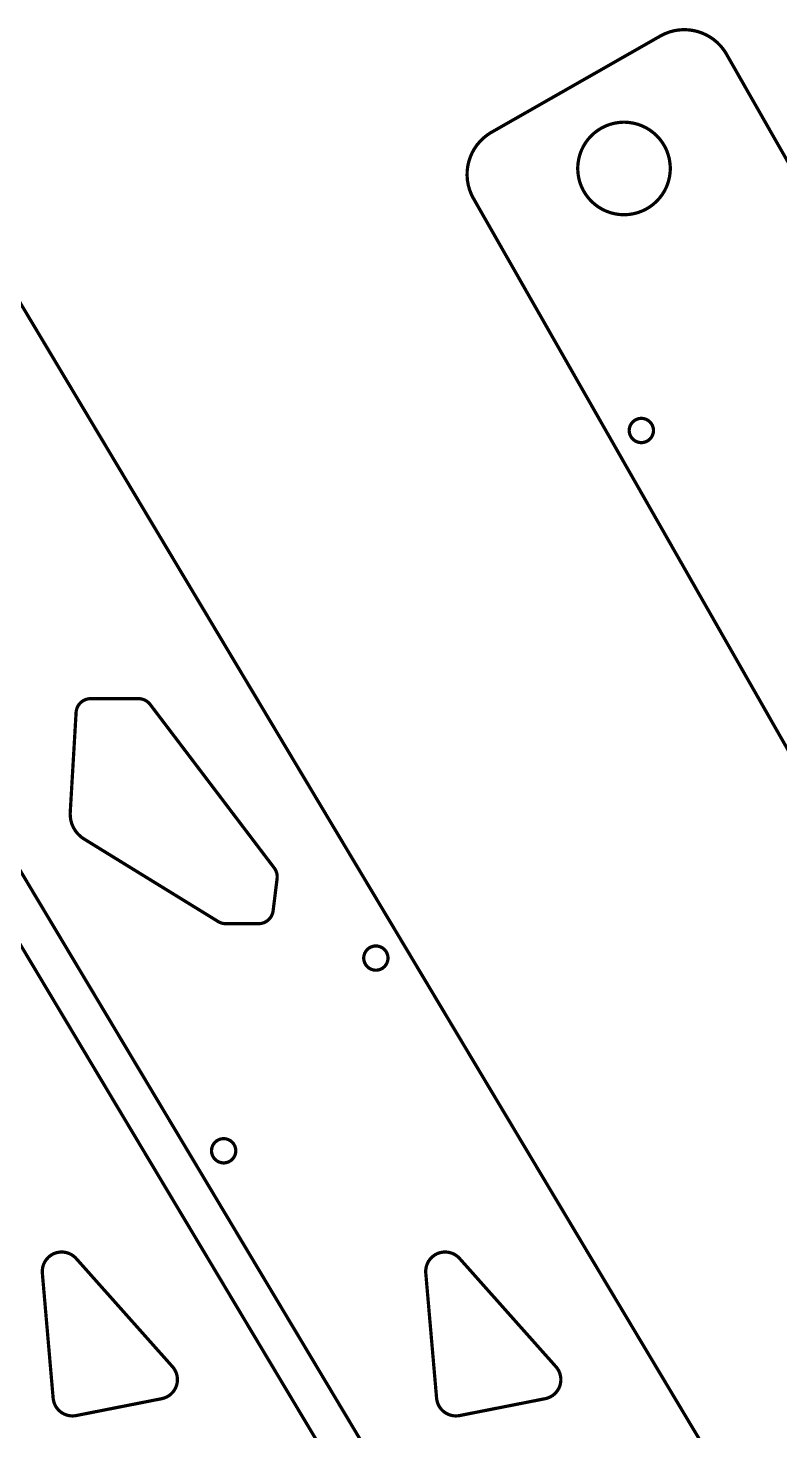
# Model space of a CAD drawing. Extents: x 0 to 578, y 0 to 442.
# Drawn here: x 82.7 to 160.2, y 297.1 to 441.6 of the extents above; entities that cross this region are included whole.
import ezdxf

# ---------------------------------------------------------------- set-up
doc = ezdxf.new("R2010")
doc.units = 0
doc.layers.get('0').update_dxf_attribs({"linetype": 'CONTINUOUS'})

msp = doc.modelspace()

# ---------------------------------------------------------------- linework, layer by layer
at = {"color": 0, "const_width": 0.3333}
for points in [[(198.785, 301.001), (128.6, 424.089), (128.537, 424.2), (128.369, 424.546), (128.189, 425.014), (128.059, 425.492), (127.977, 425.974), (127.944, 426.458), (127.957, 426.94), (128.017, 427.417), (128.121, 427.885), (128.27, 428.342), (128.462, 428.782), (128.696, 429.204), (128.971, 429.603), (129.287, 429.978), (129.642, 430.321), (130.036, 430.633), (130.356, 430.846), (130.467, 430.908), (147.842, 440.815), (147.953, 440.879), (148.299, 441.046), (148.767, 441.226), (149.244, 441.357), (149.726, 441.439), (150.211, 441.472), (150.693, 441.458), (151.169, 441.399), (151.638, 441.294), (152.094, 441.146), (152.535, 440.954), (152.957, 440.719), (153.356, 440.444), (153.729, 440.129), (154.074, 439.774), (154.386, 439.381), (154.599, 439.06), (154.661, 438.949), (224.783, 315.969)], [(26.4856, 440.01), (119.035, 285.126)], [(65.9779, 440.01), (158.526, 285.126)], [(123.579, 285.126), (40.2251, 424.622)]]:
    msp.add_lwpolyline(points, dxfattribs=at)
at = {"color": 0}
for points in [[(198.785, 301.001), (128.6, 424.089), (128.537, 424.2), (128.369, 424.546), (128.189, 425.014), (128.059, 425.492), (127.977, 425.974), (127.944, 426.458), (127.957, 426.94), (128.017, 427.417), (128.121, 427.885), (128.27, 428.342), (128.462, 428.782), (128.696, 429.204), (128.971, 429.603), (129.287, 429.978), (129.642, 430.321), (130.036, 430.633), (130.356, 430.846), (130.467, 430.908), (147.842, 440.815), (147.953, 440.879), (148.299, 441.046), (148.767, 441.226), (149.244, 441.357), (149.726, 441.439), (150.211, 441.472), (150.693, 441.458), (151.169, 441.399), (151.638, 441.294), (152.094, 441.146), (152.535, 440.954), (152.957, 440.719), (153.356, 440.444), (153.729, 440.129), (154.074, 439.774), (154.386, 439.381), (154.599, 439.06), (154.661, 438.949), (224.783, 315.969)], [(26.4856, 440.01), (119.035, 285.126)], [(65.9779, 440.01), (158.526, 285.126)], [(123.579, 285.126), (40.2251, 424.622)]]:
    msp.add_lwpolyline(points, dxfattribs=at)
at = {"color": 0, "const_width": 0.3333}
for points in [[(148.872, 427.175), (148.872, 427.053), (148.847, 426.688), (148.775, 426.215), (148.658, 425.758), (148.499, 425.321), (148.297, 424.904), (148.058, 424.511), (147.785, 424.144), (147.476, 423.806), (147.139, 423.499), (146.772, 423.224), (146.379, 422.985), (145.962, 422.785), (145.525, 422.625), (145.068, 422.507), (144.594, 422.435), (144.229, 422.41), (144.107, 422.41), (143.986, 422.41), (143.621, 422.435), (143.147, 422.507), (142.69, 422.625), (142.253, 422.785), (141.836, 422.985), (141.443, 423.224), (141.076, 423.499), (140.737, 423.806), (140.431, 424.144), (140.156, 424.511), (139.918, 424.904), (139.717, 425.321), (139.557, 425.758), (139.439, 426.215), (139.367, 426.688), (139.343, 427.053), (139.343, 427.175), (139.343, 427.297), (139.367, 427.662), (139.439, 428.136), (139.557, 428.592), (139.717, 429.031), (139.918, 429.446), (140.156, 429.839), (140.431, 430.206), (140.737, 430.544), (141.076, 430.851), (141.443, 431.126), (141.836, 431.365), (142.253, 431.565), (142.69, 431.726), (143.147, 431.843), (143.621, 431.915), (143.986, 431.94), (144.107, 431.94), (144.229, 431.94), (144.594, 431.915), (145.068, 431.843), (145.525, 431.726), (145.962, 431.565), (146.379, 431.365), (146.772, 431.126), (147.139, 430.851), (147.476, 430.544), (147.785, 430.206), (148.058, 429.839), (148.297, 429.446), (148.499, 429.031), (148.658, 428.592), (148.775, 428.136), (148.847, 427.662), (148.872, 427.297), (148.872, 427.175)], [(147.142, 400.182), (147.142, 400.119), (147.117, 399.931), (147.043, 399.696), (146.929, 399.483), (146.776, 399.299), (146.59, 399.146), (146.379, 399.031), (146.144, 398.958), (145.956, 398.932), (145.892, 398.932), (145.829, 398.932), (145.64, 398.958), (145.406, 399.031), (145.193, 399.146), (145.008, 399.299), (144.856, 399.483), (144.74, 399.696), (144.668, 399.931), (144.642, 400.119), (144.642, 400.182), (144.642, 400.246), (144.668, 400.435), (144.74, 400.669), (144.856, 400.882), (145.008, 401.067), (145.193, 401.219), (145.406, 401.335), (145.64, 401.407), (145.829, 401.432), (145.892, 401.432), (145.956, 401.432), (146.144, 401.407), (146.379, 401.335), (146.59, 401.219), (146.776, 401.067), (146.929, 400.882), (147.043, 400.669), (147.117, 400.435), (147.142, 400.246), (147.142, 400.182)], [(87.0701, 360.831), (87.0642, 360.729), (87.074, 360.421), (87.1328, 360.021), (87.2436, 359.636), (87.4042, 359.269), (87.6118, 358.929), (87.864, 358.617), (88.1582, 358.339), (88.4049, 358.154), (88.4921, 358.101), (102.3, 349.599), (102.344, 349.571), (102.483, 349.503), (102.678, 349.432), (102.879, 349.39), (103.035, 349.376), (103.086, 349.376), (106.474, 349.376), (106.544, 349.376), (106.752, 349.401), (107.013, 349.476), (107.253, 349.594), (107.467, 349.751), (107.65, 349.944), (107.797, 350.168), (107.903, 350.418), (107.954, 350.621), (107.963, 350.69), (108.378, 354.021), (108.387, 354.093), (108.386, 354.311), (108.338, 354.596), (108.237, 354.865), (108.128, 355.056), (108.084, 355.112), (95.2989, 371.963), (95.2725, 371.997), (95.1853, 372.096), (95.0585, 372.213), (94.9199, 372.315), (94.771, 372.4), (94.6133, 372.467), (94.4486, 372.515), (94.2783, 372.546), (94.1475, 372.556), (94.1039, 372.556), (89.1726, 372.556), (89.1358, 372.556), (89.0254, 372.549), (88.8821, 372.528), (88.7435, 372.493), (88.6101, 372.447), (88.4826, 372.388), (88.3621, 372.318), (88.2488, 372.237), (88.1435, 372.147), (88.0469, 372.047), (87.96, 371.939), (87.8831, 371.822), (87.8171, 371.699), (87.7626, 371.568), (87.7203, 371.432), (87.691, 371.29), (87.6774, 371.181), (87.6751, 371.144), (87.0701, 360.831)], [(117.298, 345.832), (117.298, 345.896), (117.324, 346.085), (117.397, 346.318), (117.512, 346.531), (117.665, 346.717), (117.85, 346.868), (118.062, 346.983), (118.297, 347.057), (118.485, 347.082), (118.548, 347.082), (118.611, 347.082), (118.8, 347.057), (119.035, 346.983), (119.247, 346.868), (119.432, 346.717), (119.585, 346.531), (119.7, 346.318), (119.773, 346.085), (119.798, 345.896), (119.798, 345.832), (119.798, 345.769), (119.773, 345.581), (119.7, 345.346), (119.585, 345.133), (119.432, 344.949), (119.247, 344.796), (119.035, 344.681), (118.8, 344.608), (118.611, 344.582), (118.548, 344.582), (118.485, 344.582), (118.297, 344.608), (118.062, 344.681), (117.85, 344.796), (117.665, 344.949), (117.512, 345.133), (117.397, 345.346), (117.324, 345.581), (117.298, 345.769), (117.298, 345.832)], [(101.622, 325.981), (101.622, 326.043), (101.647, 326.232), (101.72, 326.467), (101.835, 326.679), (101.988, 326.864), (102.173, 327.017), (102.385, 327.132), (102.62, 327.206), (102.809, 327.231), (102.872, 327.231), (102.935, 327.231), (103.124, 327.206), (103.358, 327.132), (103.571, 327.017), (103.756, 326.864), (103.908, 326.679), (104.024, 326.467), (104.096, 326.232), (104.122, 326.043), (104.122, 325.981), (104.122, 325.918), (104.096, 325.729), (104.024, 325.494), (103.908, 325.282), (103.756, 325.097), (103.571, 324.944), (103.358, 324.829), (103.124, 324.756), (102.935, 324.731), (102.872, 324.731), (102.809, 324.731), (102.62, 324.756), (102.385, 324.829), (102.173, 324.944), (101.988, 325.097), (101.835, 325.282), (101.72, 325.494), (101.647, 325.729), (101.622, 325.918), (101.622, 325.981)], [(87.6833, 314.883), (87.6306, 314.943), (87.4532, 315.104), (87.196, 315.283), (86.9172, 315.417), (86.6228, 315.507), (86.3179, 315.55), (86.0085, 315.546), (85.7001, 315.493), (85.4711, 315.422), (85.3982, 315.392), (85.3251, 315.36), (85.1163, 315.242), (84.8661, 315.054), (84.6506, 314.832), (84.4728, 314.581), (84.3356, 314.306), (84.2418, 314.01), (84.1946, 313.701), (84.19, 313.461), (84.1968, 313.382), (85.3106, 300.494), (85.315, 300.442), (85.3399, 300.285), (85.3908, 300.081), (85.4624, 299.885), (85.5539, 299.697), (85.6642, 299.521), (85.7928, 299.356), (85.9386, 299.204), (86.0588, 299.1), (86.101, 299.068), (86.1432, 299.037), (86.2768, 298.95), (86.4625, 298.853), (86.6565, 298.775), (86.8569, 298.718), (87.0622, 298.682), (87.2708, 298.667), (87.4807, 298.675), (87.6386, 298.694), (87.6904, 298.706), (96.4979, 300.443), (96.5631, 300.457), (96.7554, 300.513), (96.9985, 300.614), (97.2242, 300.744), (97.4303, 300.903), (97.614, 301.088), (97.7731, 301.294), (97.9046, 301.522), (97.985, 301.706), (98.0063, 301.768), (98.0274, 301.832), (98.0742, 302.026), (98.1071, 302.287), (98.1054, 302.549), (98.07, 302.806), (98.0015, 303.057), (97.9008, 303.297), (97.7682, 303.525), (97.6488, 303.686), (97.6046, 303.735), (87.6833, 314.883)], [(127.176, 314.883), (127.123, 314.943), (126.946, 315.104), (126.688, 315.283), (126.41, 315.417), (126.115, 315.507), (125.81, 315.55), (125.501, 315.546), (125.193, 315.493), (124.963, 315.422), (124.891, 315.392), (124.818, 315.36), (124.609, 315.242), (124.358, 315.054), (124.143, 314.832), (123.965, 314.581), (123.828, 314.306), (123.734, 314.01), (123.687, 313.701), (123.682, 313.461), (123.689, 313.382), (124.803, 300.494), (124.807, 300.442), (124.832, 300.285), (124.883, 300.081), (124.955, 299.885), (125.046, 299.697), (125.157, 299.521), (125.285, 299.356), (125.431, 299.204), (125.551, 299.1), (125.593, 299.068), (125.636, 299.037), (125.769, 298.95), (125.955, 298.853), (126.149, 298.775), (126.349, 298.718), (126.555, 298.682), (126.763, 298.667), (126.973, 298.675), (127.131, 298.694), (127.183, 298.706), (135.99, 300.443), (136.055, 300.457), (136.248, 300.513), (136.491, 300.614), (136.717, 300.744), (136.923, 300.903), (137.106, 301.088), (137.265, 301.294), (137.397, 301.522), (137.477, 301.706), (137.499, 301.768), (137.52, 301.832), (137.567, 302.026), (137.599, 302.287), (137.598, 302.549), (137.562, 302.806), (137.494, 303.057), (137.393, 303.297), (137.261, 303.525), (137.141, 303.686), (137.097, 303.735), (127.176, 314.883)]]:
    msp.add_lwpolyline(points, close=True, dxfattribs=at)
at = {"color": 0}
for points in [[(148.872, 427.175), (148.872, 427.053), (148.847, 426.688), (148.775, 426.215), (148.658, 425.758), (148.499, 425.321), (148.297, 424.904), (148.058, 424.511), (147.785, 424.144), (147.476, 423.806), (147.139, 423.499), (146.772, 423.224), (146.379, 422.985), (145.962, 422.785), (145.525, 422.625), (145.068, 422.507), (144.594, 422.435), (144.229, 422.41), (144.107, 422.41), (143.986, 422.41), (143.621, 422.435), (143.147, 422.507), (142.69, 422.625), (142.253, 422.785), (141.836, 422.985), (141.443, 423.224), (141.076, 423.499), (140.737, 423.806), (140.431, 424.144), (140.156, 424.511), (139.918, 424.904), (139.717, 425.321), (139.557, 425.758), (139.439, 426.215), (139.367, 426.688), (139.343, 427.053), (139.343, 427.175), (139.343, 427.297), (139.367, 427.662), (139.439, 428.136), (139.557, 428.592), (139.717, 429.031), (139.918, 429.446), (140.156, 429.839), (140.431, 430.206), (140.737, 430.544), (141.076, 430.851), (141.443, 431.126), (141.836, 431.365), (142.253, 431.565), (142.69, 431.726), (143.147, 431.843), (143.621, 431.915), (143.986, 431.94), (144.107, 431.94), (144.229, 431.94), (144.594, 431.915), (145.068, 431.843), (145.525, 431.726), (145.962, 431.565), (146.379, 431.365), (146.772, 431.126), (147.139, 430.851), (147.476, 430.544), (147.785, 430.206), (148.058, 429.839), (148.297, 429.446), (148.499, 429.031), (148.658, 428.592), (148.775, 428.136), (148.847, 427.662), (148.872, 427.297), (148.872, 427.175)], [(147.142, 400.182), (147.142, 400.119), (147.117, 399.931), (147.043, 399.696), (146.929, 399.483), (146.776, 399.299), (146.59, 399.146), (146.379, 399.031), (146.144, 398.958), (145.956, 398.932), (145.892, 398.932), (145.829, 398.932), (145.64, 398.958), (145.406, 399.031), (145.193, 399.146), (145.008, 399.299), (144.856, 399.483), (144.74, 399.696), (144.668, 399.931), (144.642, 400.119), (144.642, 400.182), (144.642, 400.246), (144.668, 400.435), (144.74, 400.669), (144.856, 400.882), (145.008, 401.067), (145.193, 401.219), (145.406, 401.335), (145.64, 401.407), (145.829, 401.432), (145.892, 401.432), (145.956, 401.432), (146.144, 401.407), (146.379, 401.335), (146.59, 401.219), (146.776, 401.067), (146.929, 400.882), (147.043, 400.669), (147.117, 400.435), (147.142, 400.246), (147.142, 400.182)], [(87.0701, 360.831), (87.0642, 360.729), (87.074, 360.421), (87.1328, 360.021), (87.2436, 359.636), (87.4042, 359.269), (87.6118, 358.929), (87.864, 358.617), (88.1582, 358.339), (88.4049, 358.154), (88.4921, 358.101), (102.3, 349.599), (102.344, 349.571), (102.483, 349.503), (102.678, 349.432), (102.879, 349.39), (103.035, 349.376), (103.086, 349.376), (106.474, 349.376), (106.544, 349.376), (106.752, 349.401), (107.013, 349.476), (107.253, 349.594), (107.467, 349.751), (107.65, 349.944), (107.797, 350.168), (107.903, 350.418), (107.954, 350.621), (107.963, 350.69), (108.378, 354.021), (108.387, 354.093), (108.386, 354.311), (108.338, 354.596), (108.237, 354.865), (108.128, 355.056), (108.084, 355.112), (95.2989, 371.963), (95.2725, 371.997), (95.1853, 372.096), (95.0585, 372.213), (94.9199, 372.315), (94.771, 372.4), (94.6133, 372.467), (94.4486, 372.515), (94.2783, 372.546), (94.1475, 372.556), (94.1039, 372.556), (89.1726, 372.556), (89.1358, 372.556), (89.0254, 372.549), (88.8821, 372.528), (88.7435, 372.493), (88.6101, 372.447), (88.4826, 372.388), (88.3621, 372.318), (88.2488, 372.237), (88.1435, 372.147), (88.0469, 372.047), (87.96, 371.939), (87.8831, 371.822), (87.8171, 371.699), (87.7626, 371.568), (87.7203, 371.432), (87.691, 371.29), (87.6774, 371.181), (87.6751, 371.144), (87.0701, 360.831)], [(117.298, 345.832), (117.298, 345.896), (117.324, 346.085), (117.397, 346.318), (117.512, 346.531), (117.665, 346.717), (117.85, 346.868), (118.062, 346.983), (118.297, 347.057), (118.485, 347.082), (118.548, 347.082), (118.611, 347.082), (118.8, 347.057), (119.035, 346.983), (119.247, 346.868), (119.432, 346.717), (119.585, 346.531), (119.7, 346.318), (119.773, 346.085), (119.798, 345.896), (119.798, 345.832), (119.798, 345.769), (119.773, 345.581), (119.7, 345.346), (119.585, 345.133), (119.432, 344.949), (119.247, 344.796), (119.035, 344.681), (118.8, 344.608), (118.611, 344.582), (118.548, 344.582), (118.485, 344.582), (118.297, 344.608), (118.062, 344.681), (117.85, 344.796), (117.665, 344.949), (117.512, 345.133), (117.397, 345.346), (117.324, 345.581), (117.298, 345.769), (117.298, 345.832)], [(101.622, 325.981), (101.622, 326.043), (101.647, 326.232), (101.72, 326.467), (101.835, 326.679), (101.988, 326.864), (102.173, 327.017), (102.385, 327.132), (102.62, 327.206), (102.809, 327.231), (102.872, 327.231), (102.935, 327.231), (103.124, 327.206), (103.358, 327.132), (103.571, 327.017), (103.756, 326.864), (103.908, 326.679), (104.024, 326.467), (104.096, 326.232), (104.122, 326.043), (104.122, 325.981), (104.122, 325.918), (104.096, 325.729), (104.024, 325.494), (103.908, 325.282), (103.756, 325.097), (103.571, 324.944), (103.358, 324.829), (103.124, 324.756), (102.935, 324.731), (102.872, 324.731), (102.809, 324.731), (102.62, 324.756), (102.385, 324.829), (102.173, 324.944), (101.988, 325.097), (101.835, 325.282), (101.72, 325.494), (101.647, 325.729), (101.622, 325.918), (101.622, 325.981)], [(87.6833, 314.883), (87.6306, 314.943), (87.4532, 315.104), (87.196, 315.283), (86.9172, 315.417), (86.6228, 315.507), (86.3179, 315.55), (86.0085, 315.546), (85.7001, 315.493), (85.4711, 315.422), (85.3982, 315.392), (85.3251, 315.36), (85.1163, 315.242), (84.8661, 315.054), (84.6506, 314.832), (84.4728, 314.581), (84.3356, 314.306), (84.2418, 314.01), (84.1946, 313.701), (84.19, 313.461), (84.1968, 313.382), (85.3106, 300.494), (85.315, 300.442), (85.3399, 300.285), (85.3908, 300.081), (85.4624, 299.885), (85.5539, 299.697), (85.6642, 299.521), (85.7928, 299.356), (85.9386, 299.204), (86.0588, 299.1), (86.101, 299.068), (86.1432, 299.037), (86.2768, 298.95), (86.4625, 298.853), (86.6565, 298.775), (86.8569, 298.718), (87.0622, 298.682), (87.2708, 298.667), (87.4807, 298.675), (87.6386, 298.694), (87.6904, 298.706), (96.4979, 300.443), (96.5631, 300.457), (96.7554, 300.513), (96.9985, 300.614), (97.2242, 300.744), (97.4303, 300.903), (97.614, 301.088), (97.7731, 301.294), (97.9046, 301.522), (97.985, 301.706), (98.0063, 301.768), (98.0274, 301.832), (98.0742, 302.026), (98.1071, 302.287), (98.1054, 302.549), (98.07, 302.806), (98.0015, 303.057), (97.9008, 303.297), (97.7682, 303.525), (97.6488, 303.686), (97.6046, 303.735), (87.6833, 314.883)], [(127.176, 314.883), (127.123, 314.943), (126.946, 315.104), (126.688, 315.283), (126.41, 315.417), (126.115, 315.507), (125.81, 315.55), (125.501, 315.546), (125.193, 315.493), (124.963, 315.422), (124.891, 315.392), (124.818, 315.36), (124.609, 315.242), (124.358, 315.054), (124.143, 314.832), (123.965, 314.581), (123.828, 314.306), (123.734, 314.01), (123.687, 313.701), (123.682, 313.461), (123.689, 313.382), (124.803, 300.494), (124.807, 300.442), (124.832, 300.285), (124.883, 300.081), (124.955, 299.885), (125.046, 299.697), (125.157, 299.521), (125.285, 299.356), (125.431, 299.204), (125.551, 299.1), (125.593, 299.068), (125.636, 299.037), (125.769, 298.95), (125.955, 298.853), (126.149, 298.775), (126.349, 298.718), (126.555, 298.682), (126.763, 298.667), (126.973, 298.675), (127.131, 298.694), (127.183, 298.706), (135.99, 300.443), (136.055, 300.457), (136.248, 300.513), (136.491, 300.614), (136.717, 300.744), (136.923, 300.903), (137.106, 301.088), (137.265, 301.294), (137.397, 301.522), (137.477, 301.706), (137.499, 301.768), (137.52, 301.832), (137.567, 302.026), (137.599, 302.287), (137.598, 302.549), (137.562, 302.806), (137.494, 303.057), (137.393, 303.297), (137.261, 303.525), (137.141, 303.686), (137.097, 303.735), (127.176, 314.883)]]:
    msp.add_lwpolyline(points, close=True, dxfattribs=at)

doc.saveas('drawing.dxf')
